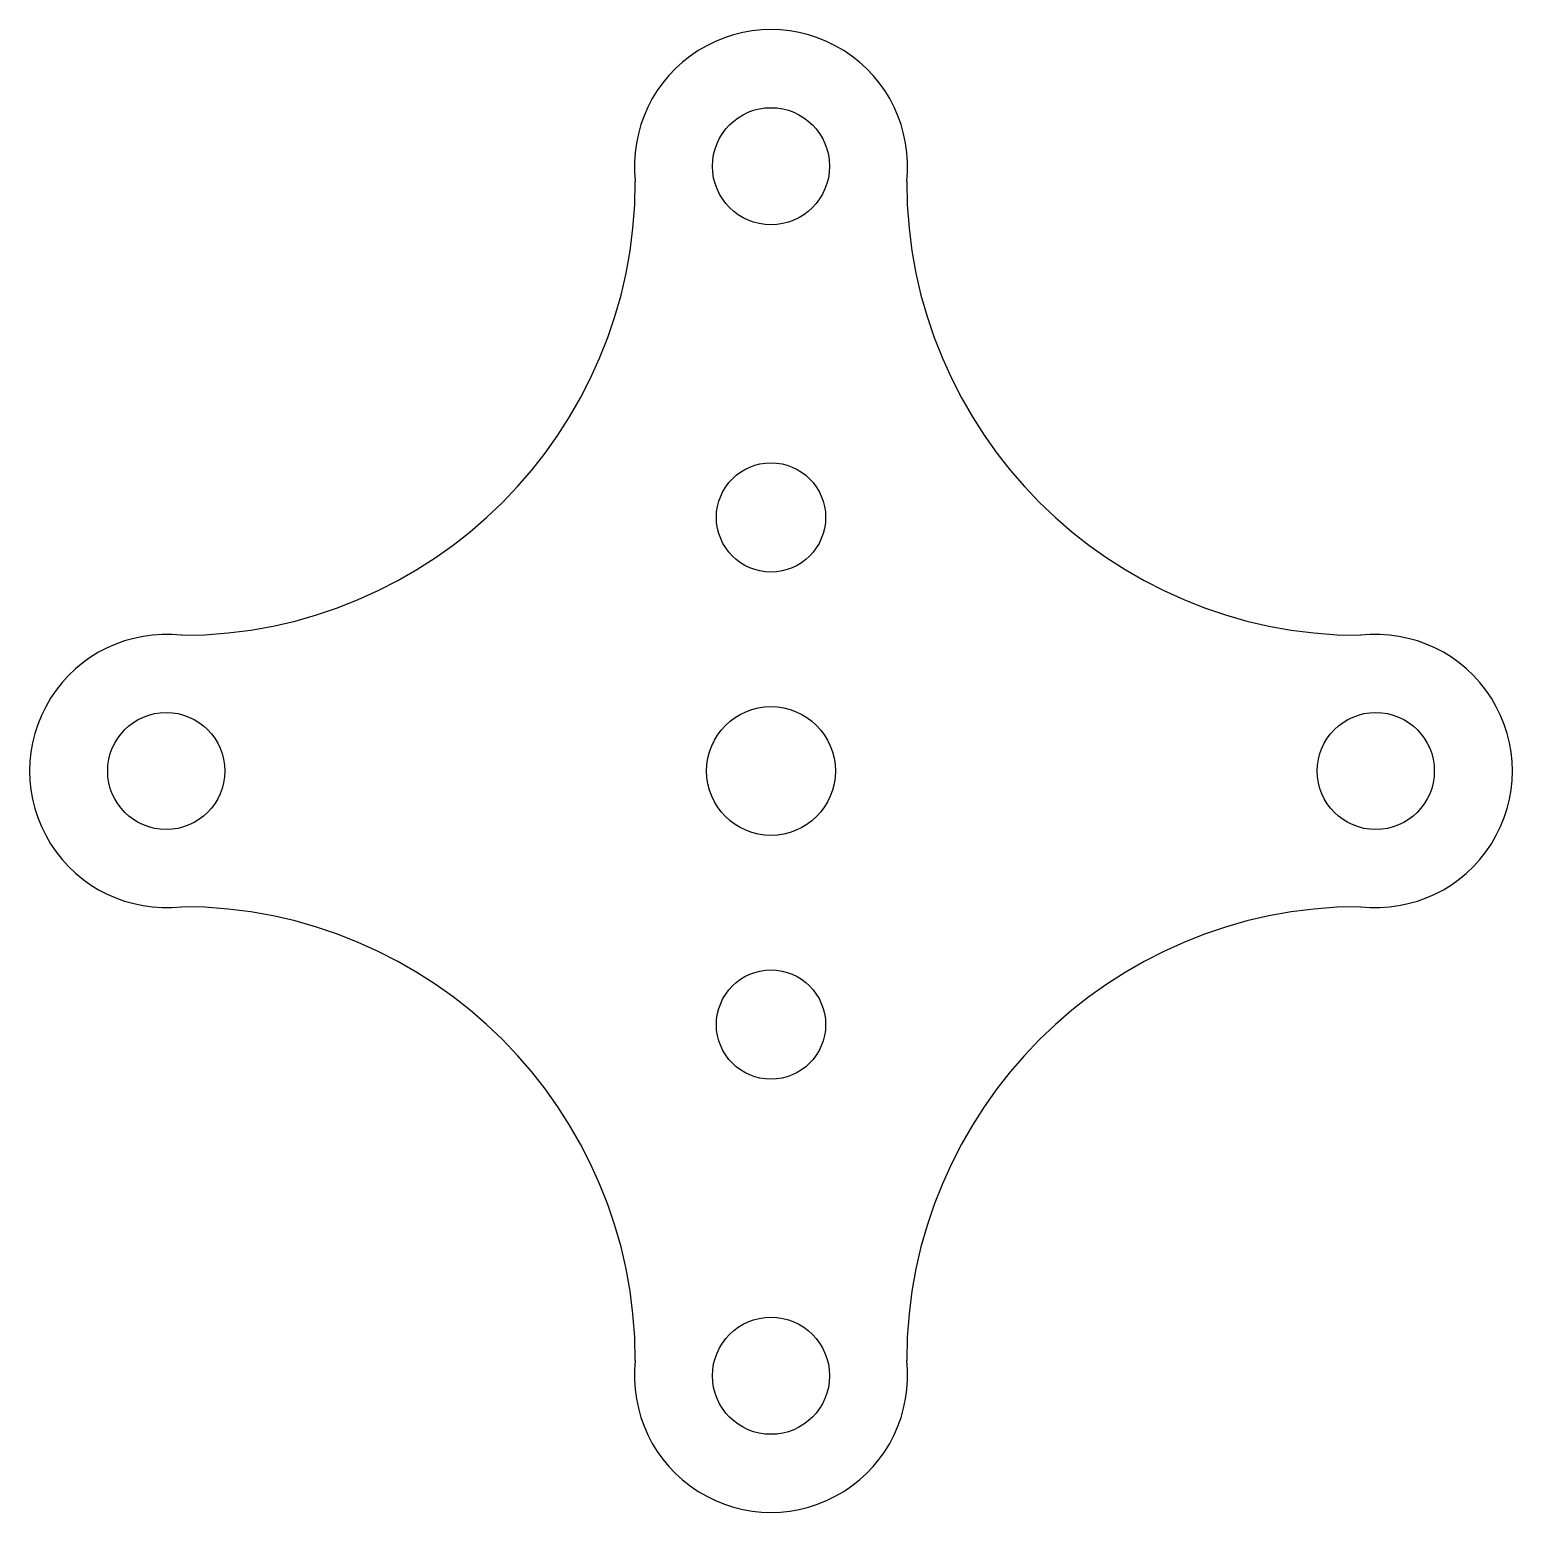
# Model space of a CAD drawing. Header units: millimetres. Extents: x -19 to 19, y -19 to 19.
import ezdxf

# ---------------------------------------------------------------- set-up
doc = ezdxf.new("R2010")
doc.units = ezdxf.units.MM

msp = doc.modelspace()

# ---------------------------------------------------------------- linework, layer by layer
at = {"color": 7, "linetype": 'Continuous', "lineweight": 25}
for centre, radius in [((0, 15.5), 1.5), ((0, 6.5), 1.4), ((0, 0), 1.65), ((-15.5, 0), 1.5), ((15.5, 0), 1.5), ((0, -6.5), 1.4), ((0, -15.5), 1.5)]:
    msp.add_circle(centre, radius, dxfattribs=at)
for centre, radius, start, end in [((0, 15.5), 3.5, 353.5173, 186.4827), ((-15.105, 15.105), 11.627, 270, 0), ((15.105, 15.105), 11.627, 180, 270), ((-15.5, 0), 3.5, 83.5173, 276.4827), ((15.5, 0), 3.5, 263.5173, 96.4827), ((-15.105, -15.105), 11.627, 0, 90), ((15.105, -15.105), 11.627, 90, 180), ((0, -15.5), 3.5, 173.5173, 6.4827)]:
    msp.add_arc(centre, radius, start, end, dxfattribs=at)

doc.saveas('drawing.dxf')
